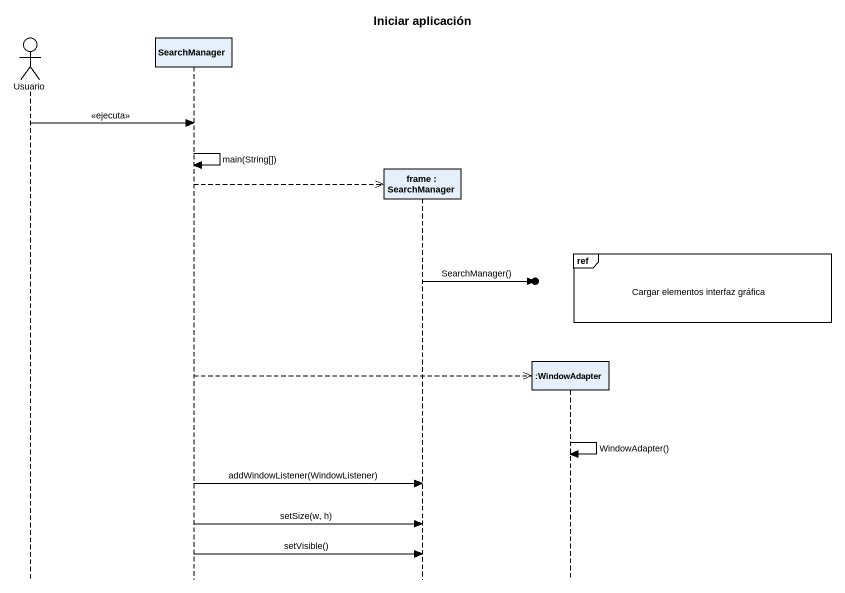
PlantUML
@startuml
title Iniciar aplicación
hide footbox
actor Usuario
participant SearchManager
participant "frame : SearchManager" as frame_
participant ":WindowAdapter" as WindowAdapter

Usuario -> SearchManager : <<ejecuta>>
SearchManager -> SearchManager : main(String[])
SearchManager -->> frame_ **
ref over WindowAdapter : Cargar elementos interfaz gráfica
frame_ ->o] : SearchManager()
SearchManager -->> WindowAdapter **
WindowAdapter -> WindowAdapter : WindowAdapter()
SearchManager -> frame_ : addWindowListener(WindowListener)
SearchManager -> frame_ : setSize(w, h)
SearchManager -> frame_ : setVisible()
@enduml
